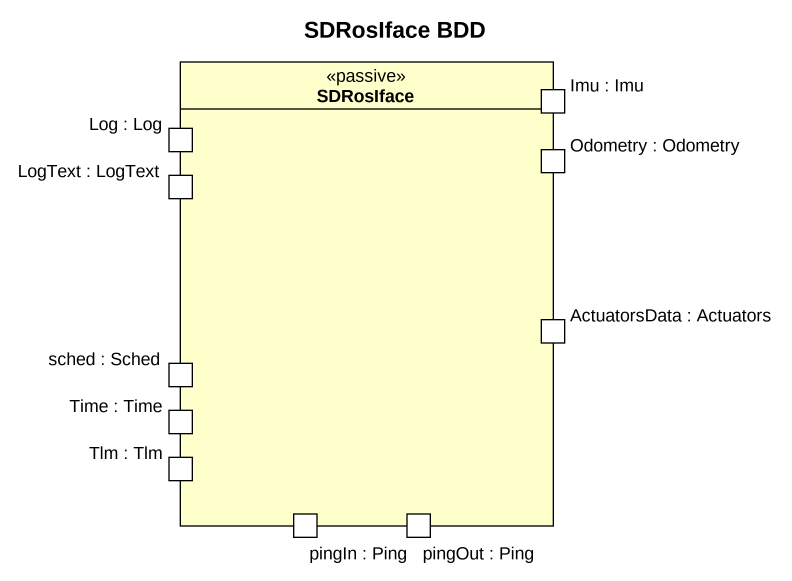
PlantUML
@startuml
title SDRosIface BDD
rectangle SDRosIface <<passive>> {
  port "Log : Log" as Log_Log
  port "Imu : Imu" as Imu_Imu
  port "LogText : LogText" as LogText_LogText
  port "Odometry : Odometry" as Odometry_Odometry
  port "sched : Sched" as sched_Sched
  port "ActuatorsData : Actuators" as ActuatorsData_Actuators
  port "Time : Time" as Time_Time
  port "Tlm : Tlm" as Tlm_Tlm
  port "pingIn : Ping" as pingIn_Ping
  port "pingOut : Ping" as pingOut_Ping
}
@enduml
